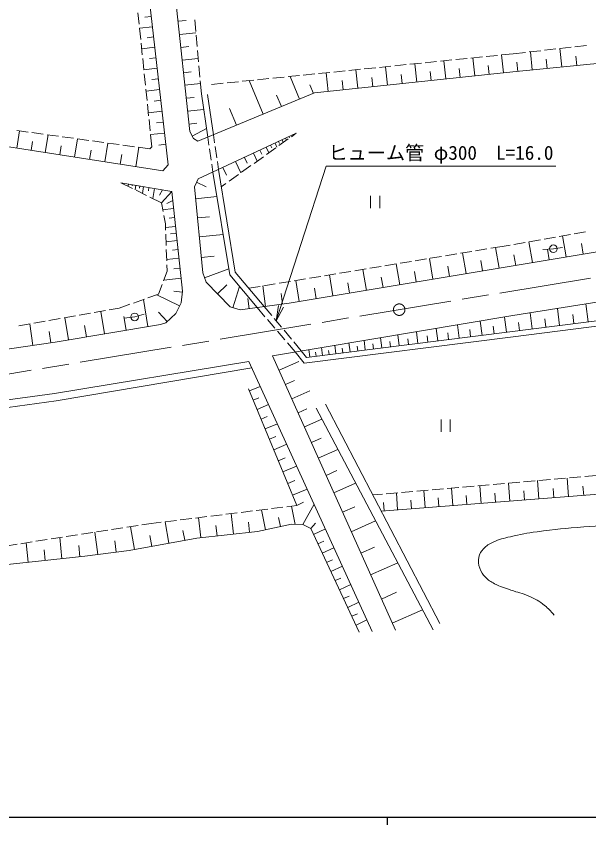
# Model space of a CAD drawing. Units: millimetres, scale not verified. Extents: x 40000 to 680000, y 20000 to 380000.
# Drawn here: x 219550 to 294305, y 204000 to 309586 of the extents above; entities that cross this region are included whole.
import ezdxf
from ezdxf.enums import TextEntityAlignment as Align

# ---------------------------------------------------------------- set-up
doc = ezdxf.new("R2010")
doc.units = ezdxf.units.MM
doc.header["$LTSCALE"] = 1000
doc.linetypes.add('CHAIN', pattern=[18.5, 12, -1.5, 3.5, -1.5])
for name, color, linetype, lineweight in [('M-BMK', 2, 'CHAIN', 13), ('M-TTL-BAND', 7, 'Continuous', 25), ('M-WORK', 1, 'Continuous', 13), ('引出線', 7, 'Continuous', 13)]:
    doc.layers.add(name, color=color, linetype=linetype, lineweight=lineweight)
doc.styles.add('ＭＳ ゴシック', font='')
doc.styles.get('ＭＳ ゴシック').set_extended_font_data('MS Gothic')

# ---------------------------------------------------------------- blocks, each defined once
blk = doc.blocks.new('open_arrow')
at = {"color": 0, "linetype": 'Continuous', "lineweight": -2}
blk.add_lwpolyline([(7.5, 1.25), (0, 0), (7.5, -1.25)], dxfattribs=at)

msp = doc.modelspace()

# ---------------------------------------------------------------- linework, layer by layer
at = {"layer": 'M-BMK'}
msp.add_line((209670, 261403), (337569, 282467), dxfattribs=at)
msp.add_circle((269552, 271265), 750, dxfattribs=at)
at = {"layer": 'M-TTL-BAND'}
for p, q in [((40000, 205000), (579000, 205000)), ((268000, 205000), (268000, 204000))]:
    msp.add_line(p, q, dxfattribs=at)
at = {"layer": 'M-WORK'}
for p, q in [((239397, 290189), (235209, 326849)), ((242208, 294509), (238749, 327059)), ((235450, 310020), (235605, 308528)), ((237187, 309535), (236361, 309441)), ((240677, 308916), (241756, 309030)), ((242869, 309097), (243002, 307603)), ((235657, 308031), (235812, 306539)), ((237338, 308213), (235658, 308021)), ((240860, 307189), (243018, 307419)), ((237492, 306869), (236652, 306773)), ((243046, 307105), (243179, 305611)), ((331037, 306983), (284376, 302315)), ((235864, 306042), (236018, 304550)), ((237645, 305525), (235937, 305329)), ((241039, 305509), (242089, 305621)), ((288517, 305138), (290008, 305305)), ((290505, 305361), (291996, 305528)), ((290781, 302956), (290540, 305365)), ((292493, 305583), (293983, 305750)), ((237801, 304158), (236947, 304061)), ((243223, 305113), (243356, 303619)), ((278914, 304118), (280407, 304270)), ((279403, 301787), (279153, 304143)), ((280904, 304321), (282396, 304473)), ((282894, 304523), (284429, 304680)), ((283147, 302184), (282898, 304524)), ((284429, 304680), (286033, 304859)), ((286530, 304915), (288021, 305082)), ((286927, 302570), (286691, 304933)), ((292746, 303152), (292623, 304380)), ((236070, 304052), (236225, 302560)), ((241217, 303829), (243317, 304052)), ((243400, 303121), (243533, 301627)), ((266976, 302904), (268468, 303056)), ((268966, 303106), (270458, 303258)), ((270956, 303309), (272448, 303460)), ((271838, 300983), (271584, 303373)), ((272945, 303511), (274438, 303663)), ((274935, 303713), (276427, 303865)), ((275634, 301387), (275382, 303759)), ((276925, 303916), (278417, 304068)), ((281275, 301985), (281151, 303155)), ((285036, 302381), (284918, 303562)), ((288854, 302763), (288734, 303967)), ((237957, 302792), (236222, 302594)), ((236277, 302063), (236432, 300571)), ((241391, 302194), (242413, 302303)), ((257027, 301891), (258520, 302043)), ((284376, 302315), (258494, 299567)), ((259017, 302094), (260509, 302246)), ((260290, 299757), (260031, 302197)), ((261007, 302296), (262499, 302448)), ((262997, 302499), (264489, 302651)), ((264166, 300169), (263909, 302592)), ((264986, 302701), (266479, 302853)), ((268015, 300578), (267760, 302983)), ((273736, 301185), (273610, 302371)), ((277519, 301587), (277394, 302765)), ((238116, 301403), (237248, 301304)), ((243577, 301129), (243726, 299455)), ((247079, 300879), (248571, 301031)), ((249069, 301082), (250561, 301233)), ((251797, 296790), (249979, 301174)), ((251058, 301284), (252551, 301436)), ((253048, 301486), (254540, 301638)), ((255038, 301689), (256530, 301841)), ((256536, 298755), (255308, 301716)), ((262228, 299963), (262099, 301174)), ((266091, 300373), (265963, 301576)), ((269927, 300781), (269800, 301975)), ((236483, 300074), (236638, 298582)), ((238275, 300015), (236510, 299813)), ((241565, 300559), (243609, 300776)), ((245046, 300672), (246581, 300828)), ((258349, 299506), (257879, 300640)), ((241744, 298875), (242796, 298987)), ((258494, 299567), (243265, 293252)), ((243726, 299455), (244563, 293790)), ((244530, 299359), (245303, 294097)), ((254167, 297772), (253553, 299253)), ((236690, 298084), (236845, 296592)), ((238436, 298603), (237554, 298503)), ((238597, 297192), (236804, 296987)), ((241923, 297192), (244027, 297415)), ((248290, 295335), (247381, 297528)), ((236897, 296095), (237051, 294603)), ((238761, 295757), (237864, 295655)), ((202507, 295028), (238692, 289378)), ((221107, 294455), (219621, 294659)), ((219628, 292355), (219980, 294610)), ((242102, 295507), (243154, 295619)), ((242544, 293906), (244393, 294937)), ((223089, 294182), (221603, 294386)), ((223343, 291775), (223706, 294097)), ((225070, 293909), (223584, 294114)), ((227051, 293636), (225565, 293841)), ((227169, 291177), (227542, 293568)), ((229032, 293363), (227546, 293568)), ((238925, 294323), (237102, 294115)), ((237103, 294106), (237268, 292518)), ((242705, 293615), (242208, 294509)), ((243265, 293252), (242705, 293615)), ((243311, 288334), (256094, 294291)), ((244563, 293790), (244715, 292745)), ((245303, 294097), (245451, 293069)), ((253853, 292691), (255074, 293563)), ((254709, 293646), (254789, 293475)), ((255163, 293857), (255243, 293684)), ((255481, 293853), (256094, 294291)), ((255616, 294068), (255656, 293982)), ((221486, 292065), (221667, 293226)), ((225256, 291476), (225443, 292672)), ((231014, 293090), (229528, 293295)), ((231108, 290562), (231493, 293024)), ((232995, 292817), (231509, 293022)), ((234976, 292545), (233490, 292749)), ((236981, 292269), (235472, 292476)), ((237268, 292518), (236981, 292269)), ((239091, 292865), (238180, 292761)), ((245523, 292574), (245738, 291090)), ((252769, 292741), (252938, 292378)), ((253350, 293012), (253587, 292502)), ((253803, 293223), (253922, 292968)), ((254256, 293435), (254415, 293093)), ((229139, 290870), (229331, 292101)), ((233136, 290246), (233334, 291513)), ((235164, 289929), (235560, 292464)), ((244787, 292250), (245003, 290766)), ((250534, 291700), (251015, 290666)), ((251361, 292085), (251602, 291568)), ((252188, 292471), (252526, 291744)), ((252225, 291529), (253446, 292401)), ((245810, 290595), (245958, 289567)), ((248179, 290602), (248865, 289131)), ((249356, 291151), (249699, 290415)), ((250597, 290367), (251818, 291239)), ((238692, 289378), (239397, 290189)), ((245075, 290271), (245227, 289226)), ((245958, 289567), (248119, 276161)), ((246549, 289842), (247024, 288823)), ((248969, 289205), (250190, 290077)), ((242819, 287325), (243311, 288334)), ((247427, 275821), (245227, 289226)), ((247342, 288043), (248562, 288915)), ((233220, 287846), (239865, 286697)), ((233220, 287846), (234755, 287079)), ((234205, 287675), (234154, 287380)), ((234698, 287590), (234672, 287442)), ((235191, 287505), (235088, 286913)), ((235683, 287420), (235632, 287124)), ((236176, 287335), (236023, 286447)), ((236886, 287212), (236810, 286768)), ((243898, 276067), (242819, 287325)), ((243107, 287916), (244364, 287303)), ((246321, 287315), (246935, 287753)), ((235203, 286856), (236545, 286186)), ((237597, 287089), (237369, 285775)), ((238648, 286907), (238272, 286233)), ((239865, 286697), (238527, 285197)), ((239865, 286697), (241280, 273665)), ((236992, 285963), (238527, 285197)), ((238527, 285197), (238734, 284070)), ((239991, 285537), (239226, 285107)), ((242969, 285753), (245753, 286020)), ((265803, 286113), (265803, 284513)), ((267003, 284513), (267003, 286113)), ((240108, 284457), (238659, 284299)), ((327178, 284153), (255203, 272103)), ((238825, 283579), (239032, 282452)), ((240234, 283297), (239510, 283218)), ((243209, 283257), (244768, 283407)), ((239032, 282452), (239060, 281629)), ((240360, 282138), (239047, 281995)), ((239077, 281129), (239129, 279630)), ((240460, 281219), (239674, 281177)), ((243448, 280761), (246567, 281060)), ((290440, 280827), (291918, 281086)), ((291335, 278152), (290875, 280903)), ((292410, 281172), (293888, 281431)), ((240561, 280288), (239111, 280131)), ((284530, 279792), (286008, 280051)), ((286934, 277416), (286479, 280133)), ((286500, 280137), (287978, 280396)), ((288470, 280482), (289948, 280741)), ((293563, 278525), (293330, 279917)), ((239146, 279130), (239197, 277631)), ((240687, 279129), (239962, 279050)), ((277552, 278624), (279032, 278868)), ((279526, 278950), (281006, 279194)), ((281499, 279276), (282999, 279524)), ((282586, 276688), (282135, 279381)), ((282999, 279524), (284038, 279706)), ((289679, 279218), (288297, 279126)), ((289135, 277784), (288904, 279159)), ((289679, 279218), (290872, 279397)), ((240813, 277970), (239192, 277794)), ((243705, 278074), (245385, 278235)), ((271633, 277645), (273113, 277890)), ((273953, 275242), (273499, 277954)), ((273606, 277971), (275086, 278216)), ((275579, 278298), (277059, 278542)), ((278276, 275966), (277824, 278668)), ((284760, 277052), (284532, 278410)), ((239215, 277131), (239243, 276307)), ((240953, 276673), (240143, 276585)), ((265713, 276667), (267193, 276912)), ((267686, 276993), (269166, 277238)), ((269614, 274516), (269159, 277237)), ((269659, 277319), (271139, 277564)), ((276115, 275604), (275888, 276955)), ((280431, 276327), (280206, 277673)), ((284378, 270483), (323332, 276786)), ((239243, 276307), (238778, 275041)), ((244343, 274847), (243898, 276067)), ((244132, 275425), (247302, 276583)), ((250988, 271532), (247427, 275821)), ((248119, 276161), (251939, 271661)), ((257820, 275363), (259300, 275607)), ((259793, 275689), (261273, 275934)), ((260894, 273056), (260435, 275795)), ((261766, 276015), (263246, 276260)), ((263740, 276341), (265220, 276586)), ((265261, 273787), (264804, 276517)), ((271783, 274879), (271556, 276235)), ((238605, 274572), (238140, 273305)), ((241094, 275376), (238810, 275128)), ((247486, 271634), (244343, 274847)), ((251900, 274385), (253380, 274629)), ((253874, 274711), (255353, 274955)), ((255847, 275037), (257327, 275281)), ((256511, 272322), (256051, 275071)), ((263077, 273422), (262849, 274787)), ((267438, 274152), (267210, 275512)), ((241264, 273549), (240126, 273702)), ((241280, 273665), (241079, 272171)), ((245834, 273323), (247061, 274524)), ((247853, 271523), (248695, 274295)), ((249907, 274055), (251407, 274303)), ((252099, 271683), (251737, 274358)), ((258702, 272689), (258473, 274059)), ((236281, 272638), (234869, 272131)), ((236755, 269052), (236163, 272596)), ((238140, 273305), (236752, 272807)), ((240882, 271769), (237913, 273223)), ((249959, 271393), (249778, 272730)), ((254308, 271982), (254121, 273363)), ((233010, 271464), (231708, 271237)), ((234399, 271962), (233010, 271464)), ((241079, 272171), (240389, 270764)), ((248800, 271235), (247486, 271634)), ((255203, 272103), (248800, 271235)), ((250988, 271532), (252011, 270345)), ((251939, 271661), (252912, 270498)), ((290483, 269203), (290197, 271424)), ((294230, 269686), (293927, 272028)), ((227275, 270463), (225798, 270205)), ((229246, 270807), (227768, 270549)), ((231216, 271151), (229738, 270893)), ((231084, 268106), (230594, 271042)), ((233919, 268579), (233624, 270351)), ((235019, 270323), (233655, 270165)), ((235019, 270323), (236255, 270682)), ((239274, 269723), (238146, 270931)), ((240389, 270764), (239097, 269557)), ((253009, 265255), (284378, 270483)), ((283558, 268311), (283308, 270304)), ((283995, 268365), (301985, 270687)), ((286929, 268744), (286657, 270851)), ((292356, 269445), (292205, 270615)), ((221365, 269432), (219887, 269174)), ((221733, 266605), (221320, 269424)), ((223335, 269776), (221857, 269518)), ((225305, 270119), (223827, 269862)), ((238407, 269327), (224633, 267029)), ((226385, 267322), (225901, 270223)), ((239097, 269557), (238407, 269327)), ((252338, 269966), (253317, 268830)), ((253232, 270114), (254194, 268963)), ((277384, 267537), (277166, 269281)), ((280368, 267911), (280134, 269775)), ((284084, 267671), (302071, 269993)), ((285244, 268527), (285108, 269580)), ((288706, 268974), (288563, 270084)), ((224062, 266946), (223849, 268401)), ((228734, 267714), (228489, 269182)), ((253644, 268451), (254623, 267315)), ((254515, 268580), (255477, 267429)), ((257461, 265040), (283995, 268365)), ((271985, 266860), (271794, 268386)), ((274594, 267187), (274390, 268818)), ((275989, 267362), (275880, 268234)), ((278876, 267724), (278759, 268656)), ((281963, 268111), (281838, 269108)), ((257165, 264298), (284084, 267671)), ((265128, 266001), (264972, 267249)), ((267263, 266269), (267095, 267603)), ((269545, 266555), (269366, 267981)), ((270765, 266707), (270669, 267470)), ((273290, 267024), (273188, 267839)), ((224633, 267029), (203836, 263984)), ((254950, 266936), (255973, 265749)), ((255797, 267045), (256770, 265882)), ((259519, 265298), (259391, 266319)), ((261265, 265517), (261128, 266608)), ((262199, 265634), (262126, 266217)), ((263132, 265751), (262986, 266918)), ((264130, 265876), (264052, 266500)), ((266195, 266135), (266112, 266802)), ((268404, 266412), (268314, 267125)), ((269052, 229415), (253009, 265255)), ((255973, 265749), (257165, 264298)), ((256770, 265882), (257461, 265040)), ((257886, 265093), (257767, 266048)), ((258703, 265196), (258639, 265706)), ((260392, 265408), (260324, 265953)), ((224538, 260309), (249915, 264508)), ((249915, 264508), (266043, 229226)), ((253865, 263345), (256439, 264497)), ((250300, 263666), (224754, 259364)), ((254700, 261479), (255866, 262001)), ((256188, 245700), (249873, 260943)), ((249996, 260646), (251412, 261233)), ((200450, 257120), (224538, 260309)), ((250494, 259444), (251245, 259755)), ((255535, 259613), (257867, 260657)), ((224754, 259364), (200561, 255952)), ((250992, 258241), (252495, 258864)), ((274837, 230269), (259912, 258913)), ((256352, 257787), (257494, 258298)), ((258708, 258396), (273976, 229445)), ((251521, 256965), (252318, 257296)), ((257170, 255960), (259454, 256982)), ((275023, 256918), (275023, 255318)), ((276223, 255318), (276223, 256918)), ((252049, 255689), (253644, 256350)), ((252610, 254335), (253457, 254686)), ((258082, 253923), (259355, 254493)), ((253171, 252981), (254864, 253683)), ((258994, 251886), (261540, 253026)), ((253767, 251545), (254665, 251917)), ((254362, 250108), (256158, 250852)), ((260011, 249614), (261430, 250250)), ((291276, 249257), (289781, 249127)), ((291667, 246857), (291481, 249275)), ((293268, 249431), (291774, 249301)), ((295261, 249604), (293766, 249474)), ((254993, 248583), (255946, 248978)), ((261027, 247343), (263867, 248614)), ((267178, 244969), (317205, 248827)), ((279321, 248217), (277827, 248087)), ((281313, 248391), (279819, 248261)), ((280243, 245977), (280065, 248282)), ((283306, 248564), (281812, 248434)), ((285298, 248737), (283804, 248607)), ((283991, 246266), (283810, 248608)), ((287291, 248911), (285796, 248781)), ((287799, 246559), (287615, 248939)), ((289283, 249084), (287789, 248954)), ((293632, 247009), (293538, 248237)), ((255625, 247059), (257531, 247848)), ((267366, 247178), (266085, 247066)), ((269359, 247351), (267864, 247221)), ((269349, 245137), (269179, 247335)), ((271351, 247524), (269857, 247394)), ((273344, 247697), (271849, 247567)), ((272923, 245412), (272751, 247646)), ((275336, 247871), (273842, 247741)), ((277328, 248044), (275834, 247914)), ((276554, 245692), (276379, 247962)), ((282117, 246121), (282027, 247292)), ((285895, 246412), (285803, 247602)), ((289733, 246708), (289640, 247917)), ((256188, 245700), (257064, 246129)), ((267590, 245001), (267505, 246100)), ((271136, 245274), (271050, 246391)), ((274739, 245552), (274651, 246687)), ((278399, 245834), (278310, 246987)), ((248910, 244798), (250399, 244983)), ((250895, 245044), (252384, 245229)), ((252115, 242533), (251572, 245128)), ((252880, 245290), (254368, 245475)), ((254865, 245536), (256188, 245700)), ((255965, 243228), (255484, 245613)), ((256964, 243207), (258434, 245873)), ((262161, 244810), (263744, 245518)), ((240971, 243814), (242460, 243999)), ((242956, 244060), (244444, 244245)), ((243638, 241495), (243351, 244109)), ((244941, 244306), (246429, 244491)), ((246925, 244552), (248414, 244737)), ((247916, 241965), (247622, 244639)), ((254035, 242936), (253783, 244135)), ((233988, 242851), (235470, 243081)), ((235017, 239944), (234467, 242925)), ((235964, 243157), (237166, 243343)), ((237166, 243343), (238490, 243507)), ((239494, 240769), (238978, 243568)), ((238986, 243569), (240475, 243753)), ((245777, 241730), (245630, 243067)), ((250024, 242196), (249879, 243514)), ((251038, 242308), (255479, 243238)), ((255479, 243238), (256964, 243207)), ((256964, 243207), (257996, 242691)), ((257996, 242691), (258609, 243403)), ((263295, 242276), (266461, 243694)), ((226082, 241628), (227564, 241857)), ((228058, 241933), (229541, 242163)), ((230211, 239287), (229837, 242209)), ((230035, 242239), (231517, 242469)), ((232011, 242545), (233494, 242775)), ((241563, 241150), (241325, 242444)), ((243134, 241440), (251038, 242308)), ((257996, 242691), (264339, 229175)), ((258364, 241906), (259914, 242634)), ((220153, 240710), (221635, 240939)), ((221136, 238280), (220864, 240820)), ((222129, 241016), (223611, 241245)), ((224105, 241322), (225588, 241551)), ((225530, 238750), (225235, 241497)), ((232617, 239595), (232424, 241099)), ((234292, 239810), (243134, 241440)), ((237256, 240356), (236998, 241756)), ((258937, 240686), (259700, 241044)), ((218176, 240404), (219658, 240633)), ((223333, 238515), (223186, 239888)), ((227872, 239001), (227715, 240466)), ((228522, 239071), (234292, 239810)), ((259510, 239466), (261035, 240181)), ((264559, 239452), (266325, 240242)), ((214731, 237593), (228522, 239071)), ((260074, 238264), (260824, 238617)), ((260637, 237063), (262139, 237768)), ((265824, 236627), (269355, 238208)), ((261192, 235881), (261931, 236228)), ((261747, 234699), (263225, 235392)), ((262293, 233535), (263020, 233876)), ((267234, 233477), (269202, 234359)), ((262839, 232371), (264294, 233054)), ((263377, 231226), (264092, 231562)), ((268644, 230328), (272581, 232090)), ((263914, 230081), (265346, 230752))]:
    msp.add_line(p, q, dxfattribs=at)
for centre in [(289679, 279218), (235019, 270323)]:
    msp.add_circle(centre, 500, dxfattribs=at)
msp.add_open_spline([(289762, 231367), (289260, 231987), (289061, 232198), (288530, 232644), (287813, 233246), (287311, 233461), (286462, 233857), (285593, 234262), (285039, 234318), (284138, 234648), (283295, 234957), (282781, 235046), (281993, 235478), (281492, 235753), (281187, 235907), (280806, 236333), (280447, 236736), (280256, 236998), (280078, 237508), (279894, 238037), (279847, 238387), (279951, 238938), (280043, 239425), (280223, 239689), (280564, 240049), (280970, 240479), (281276, 240658), (281815, 240904), (282657, 241288), (283173, 241408), (284074, 241619), (285418, 241932), (286181, 242076), (287547, 242270), (289919, 242607), (291259, 242719), (293646, 242908), (295829, 243081), (297058, 243113), (299248, 243138), (301851, 243168), (303309, 243017), (305912, 243023), (308830, 243030), (310464, 243076), (313381, 243138), (314158, 243155), (314601, 243081), (315369, 243196), (315784, 243257), (316006, 243361), (316391, 243528), (316909, 243752), (317089, 243906), (317614, 244297)], degree=3, knots=[0, 0, 0, 0, 1, 1, 1, 2, 2, 2, 3, 3, 3, 4, 4, 4, 5, 5, 5, 6, 6, 6, 7, 7, 7, 8, 8, 8, 9, 9, 9, 10, 10, 10, 11, 11, 11, 12, 12, 12, 13, 13, 13, 14, 14, 14, 15, 15, 15, 16, 16, 16, 17, 17, 17, 18, 18, 18, 18], dxfattribs=at)
at = {"layer": '引出線'}
msp.add_lwpolyline([(253500, 269794), (260000, 290000), (290000, 290000)], dxfattribs=at)

# ---------------------------------------------------------------- block references
at = {"layer": '引出線', "xscale": 267, "yscale": 267, "rotation": 72.2}
msp.add_blockref('open_arrow', (253500, 269794), dxfattribs=at)

# ---------------------------------------------------------------- texts
at = {"layer": '引出線', "style": 'ＭＳ ゴシック'}
msp.add_text('ヒューム管 φ300\u3000L=16.0', height=1833, dxfattribs=at).set_placement((275000, 291750), align=Align.MIDDLE_CENTER)

doc.saveas('drawing.dxf')
